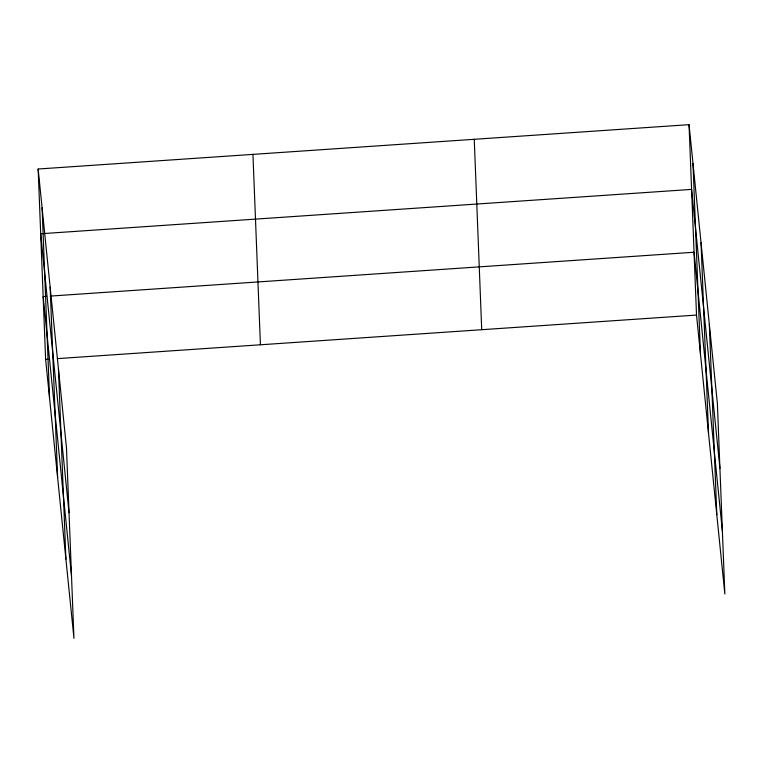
<?xml version="1.0" encoding="UTF-8"?>
<svg xmlns="http://www.w3.org/2000/svg" width="763" height="763" viewBox="0 0 763 763"><rect width="100%" height="100%" fill="white"/><g stroke="black" fill="none" stroke-linecap="round" stroke-linejoin="round"><path stroke-width="1.14" d="M38.15 169.014L66.486 447.929L73.954 638.335L45.618 359.421L38.15 169.014L689.046 124.665L717.382 403.579L724.85 593.986L696.514 315.071L689.046 124.665M46.677 296.349L43.157 296.588L71.484 575.502M50.196 296.101L694.053 252.238L722.389 531.153M45.618 359.421L47.964 359.259M57.359 358.62L696.514 315.071M719.919 468.32L691.583 189.405L40.687 233.755L69.023 512.669M709.332 324.361L716.8 514.758M701.044 242.729L708.512 433.126M692.995 163.501L700.463 353.898M474.252 139.305L481.72 329.702M252.944 154.384L260.421 344.781M58.436 368.71L65.904 559.107M50.139 287.079L57.616 477.476M42.099 207.851L49.566 398.248"/></g></svg>
